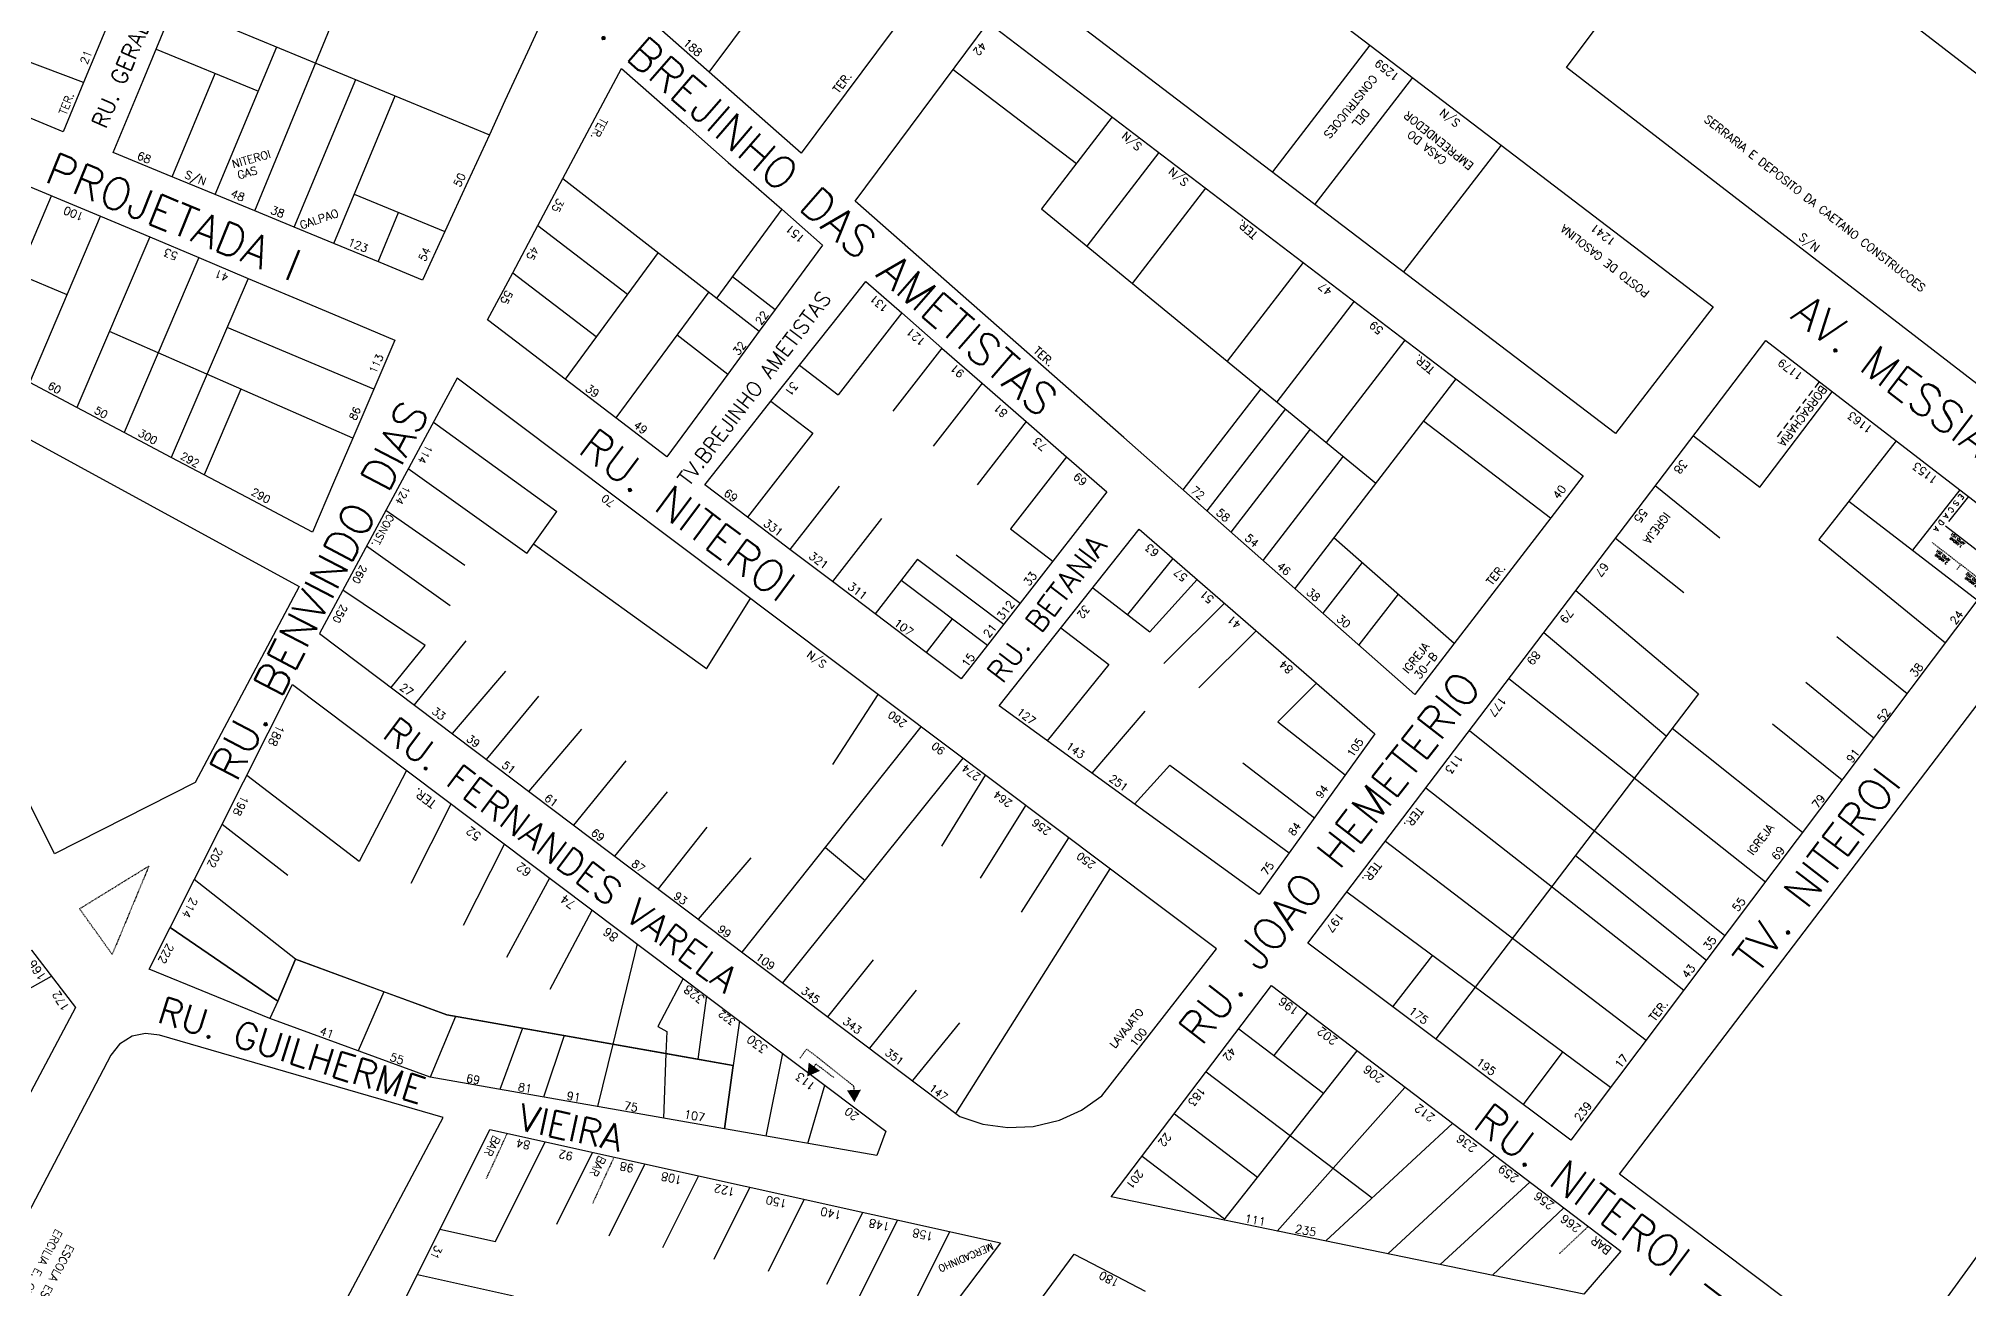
# Model space of a CAD drawing. Extents: x 714896 to 749292, y 8417558 to 8447149.
# Drawn here: x 738082.1 to 738444, y 8427334.4 to 8427568.7 of the extents above; entities that cross this region are included whole.
import ezdxf

# ---------------------------------------------------------------- set-up
doc = ezdxf.new("R2010")
doc.units = 0
doc.header["$MEASUREMENT"] = 0
doc.linetypes.add('ACAD_ISO03W100', pattern=[30, 12, -18])
for name, color, linetype in [('LOTE', 7, 'CONTINUOUS'), ('NUM-PORTA', 7, 'CONTINUOUS'), ('QUADRA', 6, 'CONTINUOUS'), ('TEXTO', 7, 'CONTINUOUS'), ('TEXTODERUA', 3, 'CONTINUOUS')]:
    doc.layers.add(name, color=color, linetype=linetype)
doc.styles.add('ROMANS', font='ROMANS.SHX', dxfattribs={"height": 1.5})

msp = doc.modelspace()

# ---------------------------------------------------------------- hatches: boundary and pattern name
at = {"layer": 'LOTE', "linetype": 'CONTINUOUS'}
h = msp.add_hatch(color=7, dxfattribs=at)
h.paths.add_polyline_path([(738226.53, 8427376.74), (738226.25, 8427374.13), (738228.65, 8427375.19)])
h.paths.add_polyline_path([(738227.67, 8427372.7), (738224.47, 8427375.04), (738224.07, 8427374.5), (738227.27, 8427372.15)], flags=9)
h = msp.add_hatch(color=7, dxfattribs=at)
h.paths.add_polyline_path([(738233.7, 8427371.55), (738235.09, 8427369.32), (738236.32, 8427371.64)])
h.paths.add_polyline_path([(738237.09, 8427369.08), (738233.13, 8427368.94), (738233.15, 8427368.26), (738237.12, 8427368.41)], flags=9)

# ---------------------------------------------------------------- linework, layer by layer
at = {"layer": 'LOTE', "color": 7}
for p, q in [((738331.76, 8427567.45), (738313.46, 8427543.68)), ((738339.71, 8427561.39), (738321.42, 8427537.62)), ((738283.44, 8427553.99), (738270.17, 8427536.75)), ((738356.35, 8427548.71), (738338.05, 8427524.94)), ((738292.19, 8427547.33), (738278.68, 8427529.78)), ((738180.44, 8427542.45), (738217.26, 8427513.87)), ((738300.93, 8427540.66), (738287.19, 8427522.8)), ((738080.5, 8427504.22, 528.95), (738093.77, 8427535.38, 528.95)), ((738175.74, 8427533.62), (738192.56, 8427520.77)), ((738221.49, 8427536.68), (738209.28, 8427520.07)), ((738198.3, 8427528.59), (738180.87, 8427504.87)), ((738319.23, 8427526.71), (738304.99, 8427508.22)), ((738171.04, 8427524.8), (738186.71, 8427512.82)), ((738212.24, 8427524.1), (738220.23, 8427517.9)), ((738207.78, 8427521.23), (738190.4, 8427497.58)), ((738328.77, 8427519.44), (738314.28, 8427500.61)), ((738243.97, 8427517.25), (738232.04, 8427501.9)), ((738201.86, 8427513.17), (738211.34, 8427505.81)), ((738338.31, 8427512.16), (738323.56, 8427493)), ((738251.51, 8427510.68), (738242.3, 8427498.84)), ((738224.81, 8427507.45), (738232.04, 8427501.9)), ((738347.86, 8427504.89), (738317.7, 8427465.6)), ((738219.45, 8427500.69), (738227.31, 8427494.75, 527.72)), ((738259.04, 8427504.11), (738249.84, 8427492.26)), ((738311.28, 8427503.06), (738296.69, 8427484.11)), ((738404.83, 8427484.59, 529.39), (738418.45, 8427502.5, 530.01)), ((738315.91, 8427499.27), (738301.19, 8427480.14)), ((738365.62, 8427478.78), (738341.77, 8427496.96)), ((738156.19, 8427496.81, 527.55), (738179.3, 8427480.04, 527.34)), ((738227.31, 8427494.75, 527.72), (738215.04, 8427478.96, 527.72)), ((738267.33, 8427496.88), (738258.13, 8427485.04)), ((738320.54, 8427495.47), (738305.69, 8427476.17)), ((738392.4, 8427494.22, 528.37), (738404.83, 8427484.59, 529.39)), ((738274.87, 8427490.3), (738264.35, 8427476.77)), ((738326.72, 8427490.41), (738311.69, 8427470.88)), ((738430.43, 8427493.28, 530.01), (738415.92, 8427474.79, 529.75)), ((738173.66, 8427472.18, 527.19), (738151.46, 8427488.05, 527.55)), ((738232.22, 8427484.77, 527.72), (738223.02, 8427472.93, 527.72)), ((738397.34, 8427475.01, 529.31), (738385.25, 8427484.82, 528.37)), ((738442.38, 8427484.1, 530.01), (738433.5, 8427472.8, 530.04)), ((738162.04, 8427469.89, 527.12), (738147.22, 8427480.2, 527.55)), ((738173.66, 8427472.18, 527.19), (738179.3, 8427480.04, 527.34)), ((738421.56, 8427481.98, 529.83), (738445.68, 8427463.43, 530.56)), ((738240.2, 8427478.74, 527.72), (738230.99, 8427466.9, 527.72)), ((738264.35, 8427476.77), (738272.31, 8427470.75)), ((738439.64, 8427477.37, -0.31), (738450.05, 8427469.36)), ((738159.32, 8427462.35, 526.95), (738143.61, 8427473.51, 527.55)), ((738207.37, 8427450.57, 527.2), (738174.94, 8427473.92, 527.22)), ((738254.21, 8427471.9), (738266.18, 8427462.86)), ((738347.52, 8427455.27), (738325, 8427475.12)), ((738390.59, 8427464.81, 529.31), (738377.77, 8427474.98, 528.37)), ((738415.92, 8427474.79, 529.75), (738439.66, 8427455.45, 530.56)), ((738246.95, 8427471.13, 527.72), (738238.97, 8427460.87, 527.72)), ((738246.95, 8427471.13), (738263.11, 8427458.91)), ((738294.8, 8427471.25, 525.92), (738286.32, 8427460.74, 525.75)), ((738330.27, 8427470.48), (738322.95, 8427460.97)), ((738154.63, 8427454.93, 526.67), (738139.18, 8427465.3, 527.55)), ((738243.88, 8427467.18, 1294.35), (738260.04, 8427454.96)), ((738279.79, 8427465.75, 525.92), (738290.51, 8427457.48, 525.7)), ((738290.51, 8427457.48, 525.7), (738299.34, 8427467.31, 525.92)), ((738337.02, 8427464.53), (738329.7, 8427455.02)), ((738370.37, 8427465.25, 528.37), (738393.35, 8427445.86, 529.7)), ((738207.37, 8427450.57, 527.2), (738215.63, 8427463.7, 527.53)), ((738293.14, 8427451.53, 525.63), (738304.47, 8427462.85, 525.92)), ((738253.45, 8427459.94, 527.72), (738248.54, 8427453.63, 527.72)), ((738273.83, 8427458.22, 525.92), (738282.82, 8427451.36, 525.65)), ((738299.69, 8427447.01, 525.58), (738310.4, 8427457.7, 525.92)), ((738364.37, 8427457.34, 529.58), (738387.32, 8427437.98, 530.91)), ((738148.22, 8427447.04, 525.83), (738154.63, 8427454.93, 526.67)), ((738162.24, 8427455.78, 526.8), (738152.55, 8427443.77, 525.83)), ((738419.3, 8427456.59, 530.02), (738432.5, 8427445.94, 530.56)), ((738169.66, 8427450.1, 526.74), (738159.69, 8427438.4, 525.83)), ((738282.82, 8427451.36, 525.65), (738271.25, 8427437.08, 525.25)), ((738321.75, 8427447.85, 525.92), (738314.5, 8427440.63, 525.52)), ((738357.81, 8427448.71, 528.91), (738405.89, 8427410.61, 530.56)), ((738413.49, 8427448.04, 530.04), (738426.25, 8427437.64, 530.56)), ((738175.85, 8427445.43, 526.71), (738166.08, 8427433.58, 525.83)), ((738231.06, 8427432.61, 527.21), (738239.53, 8427445.75, 527.53)), ((738393.35, 8427445.86, 529.7), (738344.11, 8427381.18, 530.57)), ((738183.96, 8427439.23, 526.69), (738174.03, 8427427.59, 525.83)), ((738214.07, 8427397.41, 525.83), (738247.61, 8427439.68, 527.53)), ((738289.56, 8427442.63, 525.52), (738279.64, 8427430.99, 525.25)), ((738314.5, 8427440.63, 525.52), (738327.12, 8427430.65, 524.91)), ((738388.41, 8427439.41, 529.7), (738412.88, 8427419.9, 530.56)), ((738407.22, 8427440.24, 530.04), (738420.32, 8427429.77, 530.56)), ((738350.4, 8427438.96, 528.97), (738398.32, 8427400.56, 530.56)), ((738192.27, 8427433.32, 526.7), (738182.41, 8427421.27, 525.83)), ((738221.7, 8427391.66, 525.83), (738255.47, 8427433.78, 527.53)), ((738287.61, 8427425.21, 525.25), (738294.24, 8427432.52, 525.4)), ((738294.24, 8427432.52, 525.4), (738316.62, 8427416.05, 524.91)), ((738307.93, 8427432.9, 525.4), (738321.34, 8427422.6, 524.91)), ((738142.25, 8427414.43, 527.04), (738121.17, 8427430.58, 527.89)), ((738151.13, 8427431.52, 528.04), (738142.25, 8427414.43, 527.04)), ((738251.48, 8427417.31, 527.25), (738259.67, 8427430.62, 527.53)), ((738151.98, 8427410.35, 527.06), (738159.47, 8427425.25, 528.04)), ((738200, 8427427.51, 526.7), (738190.14, 8427415.44, 525.83)), ((738258.77, 8427411.29, 527.27), (738267.23, 8427424.95, 527.53)), ((738342.23, 8427428.21, 528.37), (738390.62, 8427390.34, 530.56)), ((738128.88, 8427411.81, 526.92), (738116.54, 8427421.39, 527.89)), ((738161.78, 8427402.5, 526.99), (738169.5, 8427417.71, 528.04)), ((738207.44, 8427420.87, 526.68), (738198.29, 8427409.3, 525.83)), ((738266.41, 8427404.95, 527.29), (738275.3, 8427418.89, 527.53)), ((738334.66, 8427418.27, 528.37), (738383.56, 8427380.96, 530.56)), ((738215.66, 8427415.11, 526.72), (738205.82, 8427403.63, 525.83)), ((738229.65, 8427417.04, 527), (738237.09, 8427410.86, 527.02)), ((738370.3, 8427415.58, 529.75), (738394.83, 8427395.93, 530.56)), ((738130.31, 8427396.15, 526.19), (738111.34, 8427411.06, 527.89)), ((738169.96, 8427396.53, 526.96), (738177.97, 8427411.34, 528.04)), ((738254.14, 8427367.2, 525.83), (738283.05, 8427413.07, 527.53)), ((738327.44, 8427408.76, 528.37), (738376.89, 8427372.11, 530.56)), ((738178.04, 8427390.53, 526.9), (738185.94, 8427405.34, 528.04)), ((738194.36, 8427399.01, 528.04), (738189.79, 8427380.19, 526.72)), ((738238.63, 8427395.98, 526.8), (738230.07, 8427385.34, 525.83)), ((738336.07, 8427387.2, 530.57), (738343.58, 8427396.85, 529.88)), ((738065.7, 8427382.37, 526.13), (738084.56, 8427392.93, 525.61)), ((738202.99, 8427392.51, 528.04), (738198.23, 8427383.49, 527.12)), ((738146.89, 8427390.02, 526.26), (738142.06, 8427378.96, 525.78)), ((738207.36, 8427389.23, 528.04), (738205.74, 8427377.39, 526.77)), ((738246.68, 8427390.32, 526.89), (738237.93, 8427379.42, 525.83)), ((738160.33, 8427385.38, 526.32), (738155.54, 8427374.03, 525.92)), ((738320.01, 8427386.07, 527.14), (738313.72, 8427378.09, 527.6)), ((738172.88, 8427383.17, 526.42), (738168.63, 8427371.71, 525.91)), ((738180.69, 8427381.8, 526.51), (738176.81, 8427370.27, 525.91)), ((738198.23, 8427383.49), (738198.23, 8427383.49)), ((738198.23, 8427383.49), (738198.23, 8427383.49)), ((738198.23, 8427383.49, 527.12), (738199.92, 8427382.56, 527.12)), ((738199.92, 8427382.56, 527.12), (738199.76, 8427378.44, 526.81)), ((738213.54, 8427384.58, 528.04), (738212.39, 8427376.22, 525.38)), ((738254.78, 8427384.21, 527), (738245.97, 8427373.36, 525.83)), ((738189.79, 8427380.19, 526.72), (738186.94, 8427368.49, 525.9)), ((738199.76, 8427378.44, 526.81), (738199.31, 8427366.32, 525.88)), ((738221.59, 8427378.53, 528.04), (738218.48, 8427362.97, 525.85)), ((738329.28, 8427378.94, 528.41), (738304.3, 8427347.23, 530.24)), ((738367.91, 8427378.8, 530.33), (738360.51, 8427368.88, 530.57)), ((738338.31, 8427372.08, 528.41), (738314.38, 8427345.16, 530.24)), ((738347.23, 8427365.32, 528.41), (738323.47, 8427343.3, 530.24)), ((738355.08, 8427359.36, 528.42), (738335.13, 8427340.9, 530.24))]:
    msp.add_line(p, q, dxfattribs=at)
at = {"layer": 'LOTE', "color": 7, "ltscale": 0.1}
for p, q in [((738415.24, 8427503.29, 529.88), (738416.06, 8427504.34, 530.01)), ((738412.92, 8427500.27, 529.64), (738413.6, 8427501.16, 529.69)), ((738414.05, 8427501.74, 529.74), (738414.8, 8427502.72, 529.82)), ((738410.61, 8427497.23, 529.5), (738411.22, 8427498.03, 529.53)), ((738411.69, 8427498.66, 529.55), (738412.51, 8427499.73, 529.61)), ((738408.2, 8427494.05, 529.4), (738408.98, 8427495.08, 529.43)), ((738409.38, 8427495.61, 529.44), (738410.16, 8427496.64, 529.47))]:
    msp.add_line(p, q, dxfattribs=at)
at = {"layer": 'LOTE', "color": 7, "linetype": 'ACAD_ISO03W100', "ltscale": 0.5}
msp.add_line((738443.96, 8427482.88, 530.01), (738435.09, 8427471.58, -993.61), dxfattribs=at)
at = {"layer": 'LOTE', "color": 7, "linetype": 'ACAD_ISO03W100', "ltscale": 0.004}
msp.add_line((738437.17, 8427474.22, -0.32), (738447.62, 8427466.19), dxfattribs=at)
at = {"layer": 'LOTE', "color": 7, "linetype": 'ACAD_ISO03W100', "ltscale": 0.005}
for p, q in [((738166.11, 8427354.99, 527.5), (738170, 8427363.46, 528.02)), ((738190.01, 8427359.01, 528.01), (738185.98, 8427350.27, 527.08))]:
    msp.add_line(p, q, dxfattribs=at)
at = {"layer": 'LOTE', "color": 7}
for points, elevation in [([(738122.68, 8427536.38), (738149.2, 8427600.83)], 523.22), ([(738115.28, 8427539.43), (738126.83, 8427567.11)], 523.22), ([(738107.2, 8427542.76), (738115.28, 8427562.14)], 523.22), ([(738130.07, 8427533.33), (738141.62, 8427561.01)], 523.22), ([(738137.47, 8427530.29), (738149.01, 8427557.96)], 523.22), ([(738071.74, 8427509.04), (738084.54, 8427539.23)], 528.95), ([(738141.32, 8427539.51), (738158.3, 8427532.51)], 523.22), ([(738145.79, 8427526.86), (738149.64, 8427536.08)], 523.22), ([(738087.5, 8427520.66), (738078.3, 8427524.5)], 528.95), ([(738141.04, 8427493.79), (738095.43, 8427513.8)], 528.95), ([(738144.98, 8427502.98), (738117.48, 8427514.55)], 528.95)]:
    msp.add_lwpolyline(points, dxfattribs=dict(at, elevation=elevation))
for points in [[(738207.85, 8427562.4), (738225.78, 8427586.45)], [(738090.57, 8427560.45), (738049.05, 8427576.11)], [(738107.65, 8427575.02), (738166.67, 8427550.67)], [(738104.19, 8427566.72), (738123.36, 8427558.81)], [(738253.61, 8427562.9), (738276.73, 8427545.28)], [(738270.17, 8427536.75), (738332.87, 8427485.37)], [(738102.99, 8427531.5), (738089.34, 8427499.54)], [(738112.2, 8427527.62), (738098.18, 8427494.86)], [(738121.42, 8427523.74), (738107.02, 8427490.19)], [(738120.04, 8427503), (738113.21, 8427486.92)]]:
    msp.add_lwpolyline(points, dxfattribs=at)
at = {"layer": 'LOTE', "color": 7, "elevation": 533.16, "flags": 128}
msp.add_lwpolyline([(738475.23, 8427539.23), (738427.51, 8427576.02)], dxfattribs=at)
at = {"layer": 'LOTE', "color": 7, "linetype": 'ACAD_ISO03W100', "ltscale": 0.004, "elevation": 530.56, "flags": 128}
msp.add_lwpolyline([(738441.81, 8427469.14), (738442.53, 8427470.1)], dxfattribs=at)
at = {"layer": 'LOTE', "color": 7, "linetype": 'CONTINUOUS', "flags": 128}
for points in [[(738429.15, 8427317.78), (738511.98, 8427431.92)], [(738126.97, 8427388.24), (738125.51, 8427385.01)], [(738307.16, 8427383.08), (738323.04, 8427371.01)], [(738301.07, 8427375.03), (738332.19, 8427351.38)], [(738295.09, 8427367.12), (738310.65, 8427355.29)], [(738167.78, 8427343.19), (738177.11, 8427361.88)], [(738179.29, 8427346.48), (738185.99, 8427359.9)], [(738189.12, 8427344.29), (738195.81, 8427357.72)], [(738289.03, 8427359.17), (738304.46, 8427347.43)], [(738199.2, 8427342.05), (738205.89, 8427355.47)], [(738208.82, 8427339.91), (738215.51, 8427353.33)], [(738361.73, 8427354.32), (738344.93, 8427338.89)], [(738218.98, 8427337.65), (738225.67, 8427351.07)], [(738229.96, 8427335.21), (738236.65, 8427348.63)], [(738368.14, 8427349.54), (738354.72, 8427336.88)], [(738157.4, 8427345.49), (738167.78, 8427343.19)], [(738234.37, 8427329.49), (738243.2, 8427347.21)], [(738244.13, 8427327.32), (738252.97, 8427345.04)], [(738153.18, 8427337.03), (738171.21, 8427333.02)]]:
    msp.add_lwpolyline(points, dxfattribs=at)
at = {"layer": 'LOTE', "color": 7, "linetype": 'ACAD_ISO03W100', "ltscale": 0.005, "elevation": 522.54}
msp.add_lwpolyline([(738089.83, 8427405.57), (738102.83, 8427413.58), (738095.94, 8427397.02), (738089.83, 8427405.57)], close=True, dxfattribs=at)
at = {"layer": 'LOTE', "color": 7, "linetype": 'ACAD_ISO03W100', "ltscale": 0.005, "flags": 128}
for points in [[(738224.87, 8427377.56), (738226.16, 8427379.3), (738234.92, 8427372.4), (738235.14, 8427370.67)], [(738231.27, 8427373.92), (738227.85, 8427376.5), (738227.12, 8427375.32)]]:
    msp.add_lwpolyline(points, dxfattribs=at)
at = {"layer": 'LOTE', "color": 7, "linetype": 'CONTINUOUS', "elevation": 525.85, "flags": 128}
msp.add_lwpolyline([(738226.36, 8427361.58), (738229.58, 8427372.51)], dxfattribs=at)
at = {"layer": 'LOTE', "color": 7, "linetype": 'ACAD_ISO03W100', "ltscale": 0.005, "elevation": 528.43, "flags": 128}
msp.add_lwpolyline([(738372.67, 8427346.01), (738367.27, 8427340.92)], dxfattribs=at)
at = {"layer": 'QUADRA', "color": 6}
for points in [[(738273.39, 8427611.94), (738225.1, 8427547.19), (738125.4, 8427635.06), (738156.16, 8427658.8), (738183.86, 8427680.19), (738183.86, 8427680.19)], [(738431.47, 8427647.3), (738535.14, 8427569.82), (738471.71, 8427483.78), (738368.64, 8427563.25), (738431.47, 8427647.3)], [(738086.72, 8427551.22), (738084.5, 8427552.13), (738073.16, 8427556.82), (738061.76, 8427561.53), (738053.19, 8427565.07), (738041.13, 8427570), (738049.32, 8427576.32), (738064.88, 8427588.33), (738080.71, 8427600.55), (738088.62, 8427606.66), (738102.46, 8427617.34), (738116.97, 8427628.55), (738118.43, 8427627.25), (738112.52, 8427613.09), (738104.42, 8427593.67), (738098.26, 8427578.91), (738090.57, 8427560.45), (738086.72, 8427551.22)], [(738284.04, 8427603.83), (738284.04, 8427603.83), (738356.35, 8427548.71), (738396.11, 8427518.4), (738377.81, 8427494.63), (738266.14, 8427579.75)], [(738371.71, 8427486.7), (738340.2, 8427445.76), (738285.6, 8427493.88), (738235.26, 8427538.24), (738260.17, 8427571.73), (738371.71, 8427486.7)], [(738199.94, 8427490.29), (738190.4, 8427497.58), (738180.87, 8427504.87), (738173.14, 8427510.77), (738166.33, 8427515.97), (738171.04, 8427524.8), (738175.74, 8427533.62), (738180.44, 8427542.45), (738187, 8427554.74), (738191.44, 8427563.08), (738203.16, 8427552.78), (738211.46, 8427545.49), (738221.49, 8427536.68), (738229.11, 8427529.98), (738220.23, 8427517.9), (738217.26, 8427513.87), (738211.34, 8427505.81), (738199.94, 8427490.29)], [(738260.04, 8427454.96), (738255.13, 8427448.65), (738248.54, 8427453.63), (738238.97, 8427460.87), (738230.99, 8427466.9), (738223.02, 8427472.93), (738215.04, 8427478.96), (738207.03, 8427485.02), (738213.72, 8427493.47), (738219.45, 8427500.69), (738224.81, 8427507.45), (738230.92, 8427515.16), (738237.23, 8427523.13), (738243.97, 8427517.25), (738251.51, 8427510.68), (738259.04, 8427504.11), (738267.33, 8427496.88), (738274.87, 8427490.3), (738282.41, 8427483.73), (738277.35, 8427477.23), (738272.31, 8427470.75), (738266.18, 8427462.86), (738260.04, 8427454.96)], [(738130.97, 8427465.98), (738111.47, 8427429.25), (738085.15, 8427415.88), (738033.5, 8427519.18), (738130.97, 8427465.98)], [(738405.98, 8427512.09), (738454.32, 8427474.91), (738369.43, 8427362.2), (738320.14, 8427399.15), (738405.98, 8427512.09)], [(738288.48, 8427476.74), (738332.67, 8427438.36), (738311.01, 8427408.24), (738262.26, 8427443.59), (738288.48, 8427476.74)], [(738080.81, 8427397.79), (738089.07, 8427387.07), (738054.86, 8427322.65), (738029.89, 8427370.54), (738080.81, 8427397.79)]]:
    msp.add_lwpolyline(points, close=True, dxfattribs=at)
at = {"layer": 'QUADRA', "color": 6, "elevation": 523.22}
msp.add_lwpolyline([(738154.11, 8427523.43), (738146.2, 8427526.69), (738137.47, 8427530.29), (738130.07, 8427533.33), (738122.68, 8427536.38), (738115.28, 8427539.43), (738106.26, 8427543.15), (738096.1, 8427547.33), (738101.72, 8427560.81), (738107.65, 8427575.02), (738111.5, 8427584.25), (738116.69, 8427596.68), (738119.77, 8427604.06), (738126.7, 8427620.68), (738134.2, 8427614.06), (738149.2, 8427600.83), (738168.26, 8427584.02), (738178.06, 8427575.38), (738173.8, 8427566.13), (738169.59, 8427557.01), (738166.67, 8427550.67), (738162.62, 8427541.89), (738158.3, 8427532.51), (738154.11, 8427523.43)], close=True, dxfattribs=at)
at = {"layer": 'QUADRA', "color": 6, "elevation": 528.95}
msp.add_lwpolyline([(738075.31, 8427543.08), (738093.77, 8427535.38), (738102.99, 8427531.5), (738112.2, 8427527.62), (738121.42, 8427523.74), (738129.78, 8427520.23), (738140.8, 8427515.59), (738148.92, 8427512.17), (738148.92, 8427512.17), (738144.98, 8427502.98), (738141.04, 8427493.79), (738137.44, 8427485.41), (738133.49, 8427476.19), (738122.32, 8427482.1), (738113.21, 8427486.92), (738107.02, 8427490.19), (738098.18, 8427494.86), (738089.34, 8427499.54), (738080.5, 8427504.22)], dxfattribs=at)
at = {"layer": 'QUADRA', "color": 6, "linetype": 'CONTINUOUS'}
for points in [[(738303.01, 8427398.08), (738160.61, 8427505.01), (738134.78, 8427457.14), (738254.87, 8427366.65), (738259.21, 8427365.21), (738263.84, 8427364.56), (738268.6, 8427364.77), (738273.53, 8427365.97), (738277.65, 8427367.85), (738281.48, 8427370.52), (738303.01, 8427398.08)], [(738106.82, 8427402.08), (738129.75, 8427447.61), (738241.02, 8427363.91), (738239.32, 8427359.31), (738210.77, 8427364.32), (738212.39, 8427376.22), (738199.76, 8427378.44), (738189.79, 8427380.19), (738158.66, 8427385.67), (738146.89, 8427390.02), (738130.31, 8427396.15), (738126.97, 8427388.24), (738106.82, 8427402.08)], [(738102.88, 8427394.27), (738106.82, 8427402.08), (738126.97, 8427388.24), (738130.31, 8427396.15), (738158.66, 8427385.67), (738212.39, 8427376.22), (738210.77, 8427364.32), (738155.54, 8427374.03), (738125.51, 8427385.01), (738102.88, 8427394.27)], [(738074.4, 8427209.22), (738157.98, 8427366.45), (738104.82, 8427381.87), (738102.19, 8427382.22), (738099.66, 8427381.68), (738097.3, 8427380.21), (738095.67, 8427378.1), (738022.08, 8427237.55), (738074.4, 8427209.22)], [(738262.48, 8427342.93), (738249.74, 8427326.08), (738249.74, 8427326.08), (738234.37, 8427329.49), (738230.19, 8427321.11), (738209.67, 8427325.66), (738201.15, 8427308.59), (738209.86, 8427306.31), (738203.79, 8427294.14), (738203.79, 8427294.14), (738140.09, 8427310.77), (738166.73, 8427364.19), (738262.48, 8427342.93)]]:
    msp.add_lwpolyline(points, close=True, dxfattribs=at)
at = {"layer": 'QUADRA', "color": 6, "flags": 128}
for points in [[(738548.76, 8427404.95), (738557.54, 8427362.56), (738491.17, 8427271.1), (738378.56, 8427355.85), (738463.59, 8427467.4), (738463.59, 8427467.4), (738548.76, 8427404.95)], [(738313.28, 8427391.19), (738378.79, 8427341.39), (738371.88, 8427333.36), (738283.27, 8427351.55), (738313.28, 8427391.19)]]:
    msp.add_lwpolyline(points, close=True, dxfattribs=at)
at = {"layer": 'QUADRA'}
msp.add_lwpolyline([(738270.34, 8427332.78), (738276.29, 8427340.82), (738282.83, 8427337.43), (738289.6, 8427333.91)], dxfattribs=at)

# ---------------------------------------------------------------- texts
at = {"layer": 'NUM-PORTA', "style": 'ROMANS'}
for s, height, rotation, p in [('21', 1.5, 68.7186, (738091.25, 8427563.74)), ('50', 1.5, 64.4295, (738161.2, 8427540.72)), ('S/N', 1.537, 322.0074, (738411.99, 8427531.17)), ('54', 1.5, 64.4295, (738154.64, 8427526.78)), ('100', 1.44, 51.5418, (738287.76, 8427379.59))]:
    msp.add_text(s, height=height, rotation=rotation, dxfattribs=at).set_placement(p)
at = {"layer": 'NUM-PORTA', "color": 7, "style": 'ROMANS'}
for s, height, rotation, p in [('188', 1.5, 319.3517, (738202.84, 8427567.68)), ('42', 1.5, 229.3517, (738258.89, 8427568.23)), ('1259', 1.5, 141.655, (738337.42, 8427561.77)), ('S/N', 1.5, 141.655, (738348.84, 8427553.13)), ('S/N', 1.5, 139.3517, (738289.18, 8427548.67)), ('68', 1.5, 338.4897, (738100.47, 8427546.15)), ('S/N', 1.5, 139.3517, (738297.93, 8427542)), ('S/N', 1.5, 338.4897, (738109.38, 8427542.62)), ('100', 1.5, 158.4897, (738090.78, 8427535.87)), ('48', 1.5, 338.4897, (738118.03, 8427539.06)), ('38', 1.5, 338.4897, (738125.48, 8427535.98)), ('35', 1.5, 241.962, (738179.46, 8427538.88)), ('151', 1.5, 138.6343, (738225.94, 8427531.38)), ('1241', 1.5, 141.655, (738377.95, 8427530.88)), ('123', 1.5, 338.0807, (738139.95, 8427529.98)), ('45', 1.5, 241.9402, (738174.69, 8427529.93)), ('53', 1.5, 158.4897, (738108.4, 8427528.47)), ('41', 1.5, 158.4897, (738117.94, 8427524.5)), ('47', 1.5, 139.3517, (738324.85, 8427521.48)), ('55', 1.5, 241.89, (738169.82, 8427521.66)), ('131', 1.431, 138.6343, (738241.59, 8427518.33)), ('22', 1.5, 53.0562, (738217.57, 8427514.87)), ('59', 1.5, 139.3517, (738334.38, 8427514.21)), ('32', 1.5, 53.0562, (738213.37, 8427509.16)), ('121', 1.5, 138.663, (738248.59, 8427512.06)), ('113', 1.437, 65.6424, (738145.35, 8427505.76)), ('1179', 1.509, 142.6895, (738413.08, 8427505.69)), ('31', 1.5, 232.1983, (738223.51, 8427504.5)), ('91', 1.5, 138.7452, (738255.84, 8427506.08)), ('60', 1.437, 330.4706, (738083.71, 8427503.21)), ('39', 1.5, 322.879, (738184.51, 8427502.81)), ('50', 1.437, 330.4706, (738092.42, 8427498.58)), ('86', 1.437, 65.6424, (738141.6, 8427497)), ('81', 1.5, 138.722, (738263.96, 8427498.65)), ('1163', 1.508, 142.5715, (738426.16, 8427495.72)), ('300', 1.437, 330.4706, (738100.66, 8427494.33)), ('49', 1.5, 322.9893, (738193.53, 8427495.96)), ('73', 1.5, 138.7422, (738271.37, 8427492.36)), ('292', 1.437, 330.4706, (738108.57, 8427490.03)), ('114', 1.396, 241.611, (738154.88, 8427492.66)), ('69', 1.5, 138.7422, (738278.9, 8427485.79)), ('38', 1.53, 232.6668, (738390.22, 8427489.91)), ('1153', 1.508, 142.5989, (738438.36, 8427486.27)), ('290', 1.437, 330.4706, (738121.86, 8427483.28)), ('124', 1.395, 241.6256, (738150.68, 8427485.02)), ('70', 1.438, 143.1034, (738190.34, 8427481.87)), ('69', 1.5, 323.1804, (738210.47, 8427483.2)), ('72', 1.5, 319.3517, (738298.03, 8427483.79)), ('40', 1.5, 51.655, (738367.07, 8427482.22)), ('58', 1.5, 319.3517, (738302.77, 8427479.61)), ('55', 1.53, 232.724, (738382.72, 8427480.74)), ('331', 1.5, 323.2309, (738217.89, 8427477.54)), ('54', 1.5, 319.3517, (738308.16, 8427474.87)), ('321', 1.5, 323.2404, (738226.42, 8427471.42)), ('63', 1.471, 138.5194, (738292.34, 8427472.46)), ('260', 1.396, 241.6429, (738142.58, 8427470.16)), ('33', 1.5, 52.1805, (738267.87, 8427465.96)), ('57', 1.474, 138.7422, (738297.69, 8427467.86)), ('46', 1.5, 319.3517, (738314.16, 8427469.58)), ('67', 1.53, 232.724, (738375.45, 8427470.65)), ('311', 1.5, 323.2339, (738233.7, 8427465.69)), ('51', 1.476, 138.8338, (738302.63, 8427463.75)), ('38', 1.5, 319.3517, (738319.69, 8427464.7)), ('250', 1.4, 241.6687, (738138.91, 8427462.78)), ('312', 1.5, 52.1674, (738262.87, 8427459.58)), ('32', 1.428, 231.8689, (738278.24, 8427462.61)), ('79', 1.53, 232.724, (738368.8, 8427461.91)), ('24', 1.508, 52.9167, (738441.56, 8427458.71)), ('107', 1.5, 323.2293, (738242.35, 8427458.86)), ('21', 1.5, 52.1805, (738260.31, 8427456.24)), ('41', 1.475, 138.7716, (738307.76, 8427459.01)), ('30', 1.5, 319.3517, (738325.36, 8427459.71)), ('S/N', 1.438, 143.0885, (738230.04, 8427451.71)), ('89', 1.53, 232.724, (738362.62, 8427454.06)), ('15', 1.5, 52.1674, (738256.25, 8427450.71)), ('84', 1.475, 138.7222, (738317.48, 8427450.58)), ('30-B', 1.5, 51.655, (738341.1, 8427448.48)), ('38', 1.508, 52.9615, (738434.06, 8427448.85)), ('27', 1.452, 322.9383, (738149.73, 8427446.81)), ('33', 1.453, 322.9393, (738155.74, 8427442.31)), ('127', 1.442, 323.4502, (738265.41, 8427442.18)), ('177', 1.53, 232.724, (738356.25, 8427445.47)), ('52', 1.508, 52.9855, (738427.91, 8427440.38)), ('188', 1.608, 244.7248, (738126.86, 8427440.25)), ('260', 1.438, 143.0836, (738245.05, 8427440.55)), ('39', 1.454, 322.9534, (738162.22, 8427437.17)), ('90', 1.438, 143.0836, (738252.23, 8427435.45)), ('143', 1.445, 323.7765, (738274.61, 8427435.78)), ('105', 1.438, 55.0874, (738328.53, 8427433.86)), ('51', 1.454, 322.9492, (738168.86, 8427432.23)), ('274', 1.433, 143.0457, (738258.88, 8427430.56)), ('113', 1.53, 232.724, (738348.13, 8427434.78)), ('91', 1.508, 52.9872, (738422.15, 8427432.78)), ('251', 1.445, 323.86, (738282.72, 8427429.69)), ('94', 1.436, 54.9084, (738322.64, 8427426.11)), ('198', 1.51, 242.6818, (738120.28, 8427426.93)), ('61', 1.454, 322.957, (738176.84, 8427426.05)), ('264', 1.437, 143.0734, (738264.82, 8427425.61)), ('79', 1.508, 53.0007, (738415.69, 8427424.23)), ('52', 1.611, 143.2835, (738165.27, 8427419.48)), ('256', 1.437, 143.0743, (738272.05, 8427420.36)), ('84', 1.435, 54.9962, (738317.5, 8427419.11)), ('69', 1.454, 322.9479, (738185.59, 8427419.56)), ('202', 1.51, 242.5897, (738115.44, 8427417.19)), ('62', 1.613, 143.2202, (738174.71, 8427412.74)), ('87', 1.454, 322.952, (738193.16, 8427413.74)), ('250', 1.437, 143.0743, (738280.42, 8427414.08)), ('75', 1.436, 55.4895, (738312.46, 8427411.71)), ('69', 1.508, 52.9795, (738408.11, 8427414.5)), ('214', 1.51, 242.3623, (738110.73, 8427407.83)), ('74', 1.61, 143.378, (738182.99, 8427406.69)), ('93', 1.453, 322.9214, (738201.06, 8427407.71)), ('55', 1.508, 52.9757, (738400.75, 8427404.9)), ('197', 1.529, 232.658, (738325.78, 8427405.04)), ('86', 1.611, 143.3582, (738190.98, 8427400.55)), ('99', 1.453, 322.9214, (738209.31, 8427401.48)), ('35', 1.508, 52.9757, (738395.3, 8427397.66, -530.56)), ('166', 1.584, 125.628, (738083.69, 8427392.85)), ('222', 1.511, 241.6977, (738106.29, 8427399.23)), ('109', 1.5, 322.9214, (738216.42, 8427396.25)), ('43', 1.508, 52.9757, (738391.32, 8427392.38, -530.56)), ('172', 1.545, 121.7404, (738088, 8427387)), ('328', 1.613, 143.3135, (738207.2, 8427388.93)), ('345', 1.448, 322.8259, (738224.96, 8427389.91)), ('196', 1.56, 143.1702, (738318.58, 8427386.73)), ('322', 1.3, 143.3431, (738212.9, 8427384.65)), ('343', 1.449, 322.8456, (738232.79, 8427384.2)), ('175', 1.518, 323.1837, (738338.87, 8427386.12)), ('41', 1.528, 340.8546, (738134.68, 8427382.05)), ('330', 1.614, 143.3528, (738219.03, 8427379.58)), ('202', 1.563, 143.1817, (738325.83, 8427381.13)), ('55', 1.533, 341.238, (738147.85, 8427377.18)), ('351', 1.445, 322.7505, (738240.69, 8427378.35)), ('42', 1.468, 231.8731, (738305.62, 8427379.77)), ('17', 1.508, 52.9642, (738378.75, 8427375.52)), ('69', 1.537, 350.3336, (738162.19, 8427373.08)), ('113', 1.528, 141.2876, (738227.95, 8427372.55)), ('206', 1.563, 143.1817, (738334.51, 8427374.01)), ('195', 1.518, 323.1818, (738351.53, 8427376.52)), ('81', 1.536, 350.2565, (738171.93, 8427371.45)), ('91', 1.536, 350.2269, (738181.06, 8427369.82)), ('147', 1.441, 322.6658, (738248.95, 8427371.69)), ('183', 1.467, 231.8521, (738299.87, 8427372.29)), ('75', 1.536, 350.2269, (738191.77, 8427367.94)), ('107', 1.535, 350.1816, (738203.06, 8427366.34)), ('20', 1.528, 141.2876, (738236.08, 8427366.88)), ('212', 1.563, 143.1817, (738344.09, 8427366.73)), ('239', 1.509, 52.8515, (738371.15, 8427365.58)), ('22', 1.469, 231.7515, (738293.5, 8427363.7)), ('236', 1.564, 143.1958, (738351.96, 8427361.01)), ('84', 1.54, 168.2444, (738174.45, 8427361.94)), ('92', 1.542, 167.9859, (738182.43, 8427359.85)), ('98', 1.543, 168.096, (738193.86, 8427357.59)), ('108', 1.544, 168.048, (738202.92, 8427355.4)), ('201', 1.469, 231.7515, (738288.27, 8427356.79)), ('259', 1.565, 143.2871, (738359.76, 8427355.35)), ('122', 1.544, 168.0383, (738212.86, 8427353.17)), ('256', 1.565, 143.2871, (738366.48, 8427350.24)), ('150', 1.544, 168.0458, (738222.56, 8427350.98)), ('140', 1.544, 168.0319, (738232.81, 8427348.84)), ('148', 1.544, 168.138, (738241.88, 8427346.66)), ('158', 1.544, 168.138, (738250.04, 8427344.84)), ('111', 1.551, 349.6231, (738308.15, 8427346.81)), ('235', 1.551, 349.6231, (738317.62, 8427344.87)), ('266', 1.565, 143.2871, (738371.46, 8427345.98)), ('31', 1.483, 244.3632, (738156.58, 8427342.62)), ('MERCADINHO', 1.3, 203.3771, (738260.81, 8427342.98)), ('180', 1.5, 152.6679, (738284.9, 8427335.92))]:
    msp.add_text(s, height=height, rotation=rotation, dxfattribs=at).set_placement(p)
at = {"layer": 'TEXTO', "color": 7, "style": 'ROMANS'}
for s, height, rotation, p in [('TER.', 1.5, 52.6515, (738232.12, 8427558.28)), ('CONSTRUCOES', 1.5, 231.1895, (738332.11, 8427562.05)), ('DEL', 1.5, 231.1895, (738330.63, 8427555.64)), ('EMPREENDEDOR', 1.5, 140.8356, (738351.32, 8427545.09)), ('CASA DO', 1.5, 140.8356, (738346.3, 8427546.06)), ('TER.', 1.5, 139.3517, (738310.85, 8427532.15)), ('POSTO DE GASOLINA', 1.5, 141.655, (738384.3, 8427521.22)), ('TER.', 1.5, 317.6302, (738268.53, 8427509.98)), ('TER.', 1.5, 139.3517, (738344.04, 8427506.85)), ('E S C A D A', 1, 232.5989, (738442.43, 8427483.43, -23.98)), ('TER.', 1.5, 51.655, (738354.62, 8427466.05)), ('IGREJA', 1.5, 51.655, (738338.92, 8427449.55))]:
    msp.add_text(s, height=height, rotation=rotation, dxfattribs=at).set_placement(p)
at = {"layer": 'TEXTO', "style": 'ROMANS'}
for s, height, rotation, p in [('TER.', 1.5, 68.7186, (738087.3, 8427554.25)), ('TER.', 1.5, 242.0979, (738187.58, 8427553.97)), ('SERRARIA E DEPOSITO DA CAETANO CONSTRUCOES', 1.5277, 321.8002, (738394.25, 8427553.28)), ('NITEROI', 1.5, 15.9377, (738118.64, 8427544.36)), ('GAS', 1.5, 15.9377, (738119.67, 8427542.31)), ('GALPAO', 1.5, 18.8605, (738131.43, 8427532.92)), ('BORRACHARIA', 1.5074, 233.2121, (738416.36, 8427503.82)), ('CONST.', 1.395, 241.6345, (738147.65, 8427479.7)), ('IGREJA', 1.531, 232.7321, (738386.97, 8427480.05)), ('1.ANDAR', 0.5, 141.4396, (738442.88, 8427473.59, 1309.46)), ('APTO.101', 0.5, 141.4396, (738443.35, 8427474.15, 1309.46)), ('2.ANDAR', 0.5, 141.4396, (738440.11, 8427470.47, 1835.62)), ('APTO.201', 0.5, 141.4396, (738440.58, 8427471.03, 1835.62)), ('APTO.202', 0.5, 141.4396, (738446.2, 8427466.73, 1305.05)), ('2.ANDAR', 0.5, 141.4396, (738445.73, 8427466.18, 1305.05)), ('TER.', 1.61, 143.3519, (738156.85, 8427425.61)), ('TER.', 1.53, 232.7147, (738340.65, 8427424.84)), ('IGREJA', 1.509, 52.6854, (738403.58, 8427415.45)), ('TER.', 1.53, 232.7147, (738332.81, 8427414.6)), ('LAVAJATO', 1.44, 51.5418, (738283.95, 8427379.28)), ('TER.', 1.509, 52.6854, (738385.16, 8427384.32)), ('BAR', 1.541, 242.2799, (738167.44, 8427363.22)), ('BAR', 1.544, 242.9635, (738187.21, 8427359.44)), ('ERCILIA E. CIRQUEIRA', 1.5007, 242.3461, (738085.37, 8427345.65)), ('ESCOLA ESTADUAL', 1.5007, 242.3461, (738087.54, 8427342.83)), ('BAR', 1.572, 142.0421, (738377.18, 8427341.86))]:
    msp.add_text(s, height=height, rotation=rotation, dxfattribs=at).set_placement(p)
at = {"layer": 'TEXTODERUA', "style": 'ROMANS'}
for s, height, rotation, p in [('AV. DURVAL DE SOUZA LIMA', 6, 37.7152, (738034.07, 8427565.98)), ('RU. GERALDINO ALVES MARTINS', 3, 66.8522, (738094.73, 8427551.59)), ('RU. BREJINHO DAS AMETISTAS', 6, 319.0271, (738178.57, 8427576.67)), ('RU. PROJETADA I', 6, 337.977, (738066.52, 8427548.62)), ('TV.BREJINHO AMETISTAS', 2.8, 52.775, (738204.02, 8427484.57)), ('AV. MESSIAS PEREIRA DONATO / AV. PRES.CASTELO BRANCO', 6, 323.0619, (738410.43, 8427516.35)), ('RU. BENVINDO DIAS ', 6, 62.4419, (738119.24, 8427429.08)), ('RU. NITEROI', 6, 323.1761, (738182.96, 8427491.25)), ('RU. BETANIA', 4, 52.775, (738262.85, 8427447.57)), ('RU. JOAO HEMETERIO ', 6, 51.9525, (738300.16, 8427379.61)), ('RU. FERNANDES VARELA', 5, 323.1577, (738146.34, 8427437.85)), ('TV. NITEROI ', 6, 52.775, (738404.29, 8427392.98)), ('RU. GUILHERME', 5, 342.6471, (738104.11, 8427384.41)), ('VIEIRA ', 5, 347.6718, (738171.74, 8427364.23)), ('RU. NITEROI - LOG. 0120.6', 6, 323.1761, (738350.73, 8427364.78))]:
    msp.add_text(s, height=height, rotation=rotation, dxfattribs=at).set_placement(p)

doc.saveas('drawing.dxf')
